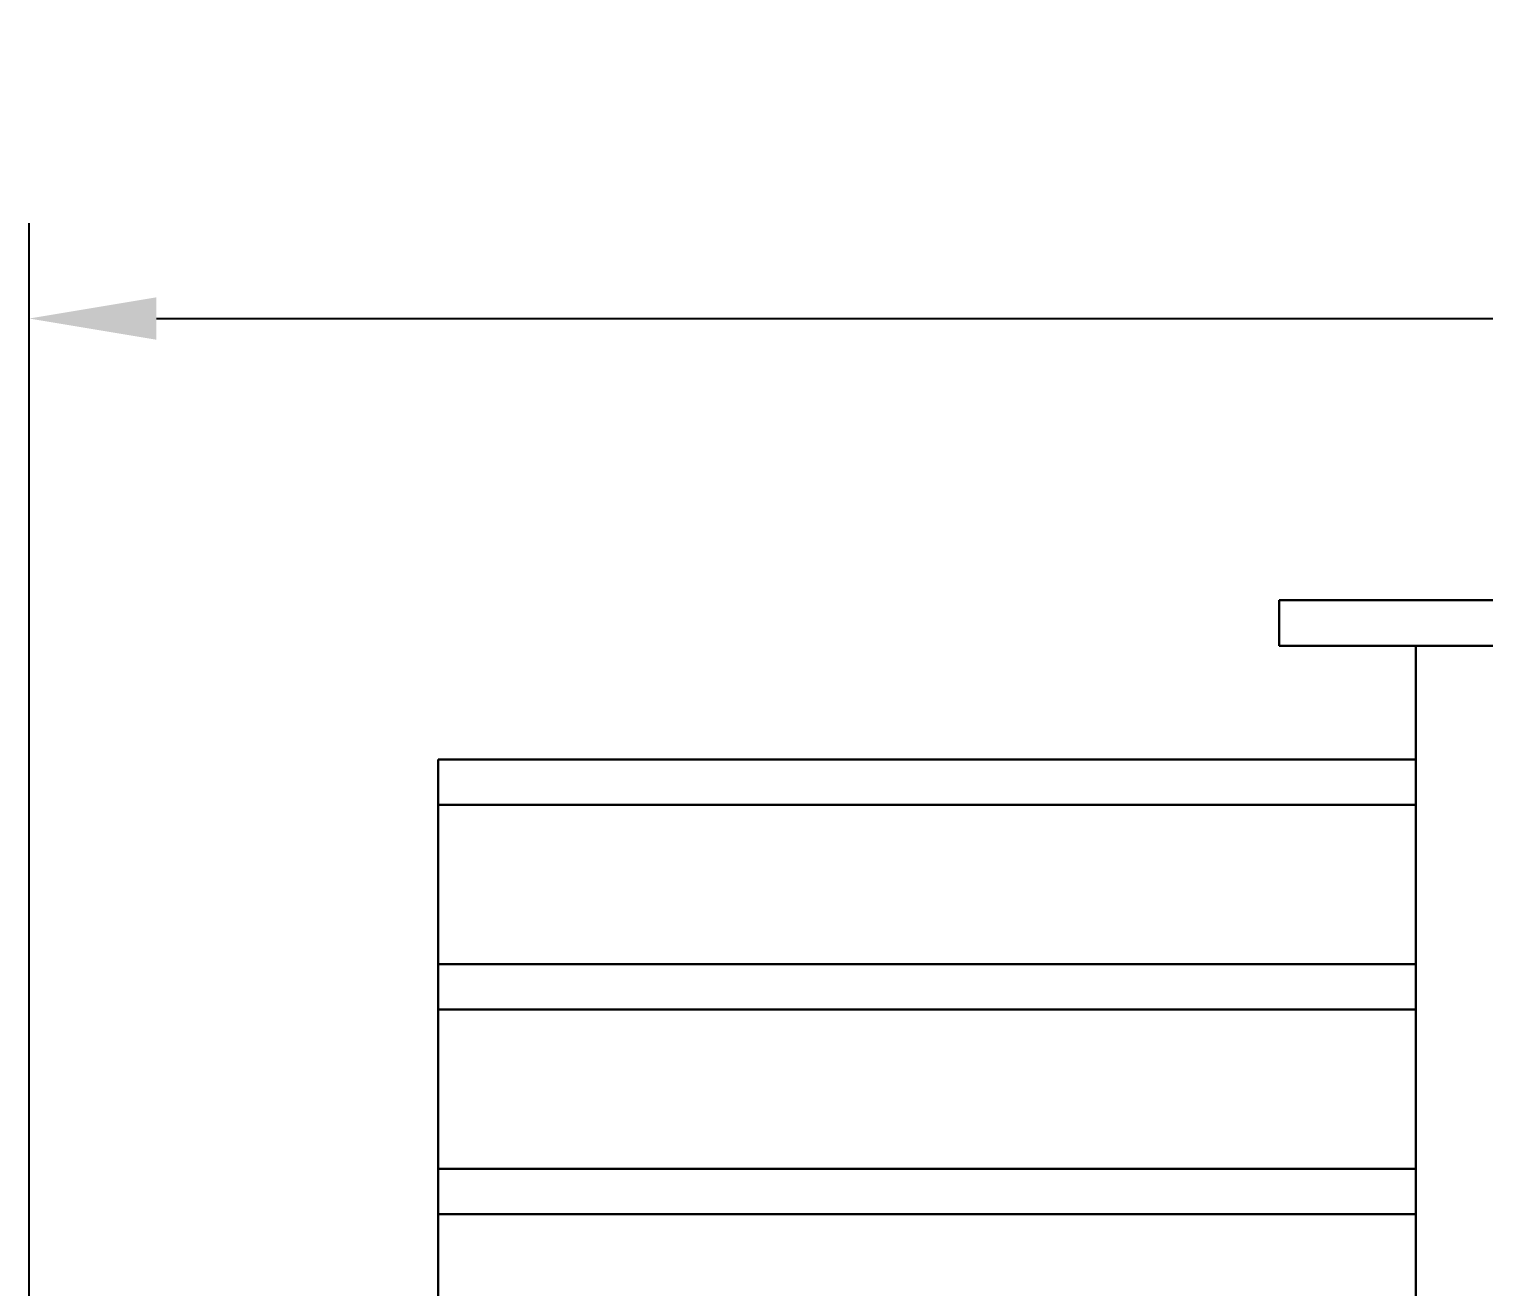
# Model space of a CAD drawing. Header units: millimetres. Extents: x 88585 to 99951, y -167251 to -159927.
# Drawn here: x 89816.6 to 90136.6, y -163781.8 to -163505.1 of the extents above; entities that cross this region are included whole.
import ezdxf

# ---------------------------------------------------------------- set-up
doc = ezdxf.new("R2010")
doc.units = ezdxf.units.MM
doc.header["$LTSCALE"] = 13
doc.layers.add('1', color=4, linetype='Continuous')
doc.layers.add('标注、文本', color=3, linetype='Continuous', lineweight=25)
doc.styles.get("Standard").update_dxf_attribs({"font": 'gbenor.shx', "bigfont": 'gbcbig.shx'})
doc.dimstyles.new('1-15', dxfattribs={"dimscale": 14, "dimtxt": 3.5, "dimasz": 2, "dimexe": 1.5, "dimexo": 0.5, "dimgap": 0.5, "dimtad": 1, "dimtoh": 1, "dimdec": 1, "dimdsep": 46, "dimtxsty": 'Standard', "dimcen": 2.5, "dimclrd": 3, "dimclre": 3, "dimclrt": 3, "dimadec": 0, "dimazin": 2, "dimtfac": 1, "dimtdec": 1, "dimtmove": 0, "dimatfit": 2, "dimfxl": 1, "dimarcsym": 0})

# ---------------------------------------------------------------- blocks, each defined once
blk = doc.blocks.new('A$C43ED4F5E')
at = {"layer": '1', "ltscale": 5}
for p, q in [((335, 958.71), (185, 958.71)), ((185, 958.71), (185, 948.71)), ((335, 958.71), (185, 958.71)), ((185, 958.71), (185, 948.71)), ((185, 948.71), (335, 948.71)), ((185, 948.71), (335, 948.71)), ((215, 33.71), (215, 948.71)), ((215, 33.71), (215, 948.71)), ((0, 103.71), (0, 923.71)), ((0, 103.71), (0, 923.71)), ((215, 923.71), (0, 923.71)), ((215, 923.71), (0, 923.71)), ((215, 923.71), (0, 923.71)), ((215, 923.71), (0, 923.71)), ((0, 923.71), (215, 923.71)), ((0, 923.71), (215, 923.71)), ((215, 923.71), (0, 923.71)), ((215, 923.71), (0, 923.71)), ((215, 923.71), (0, 923.71)), ((215, 923.71), (0, 923.71)), ((0, 923.71), (215, 923.71)), ((0, 923.71), (215, 923.71)), ((215, 923.71), (0, 923.71)), ((215, 923.71), (0, 923.71)), ((215, 923.71), (0, 923.71)), ((215, 923.71), (0, 923.71)), ((0, 923.71), (215, 923.71)), ((0, 923.71), (215, 923.71)), ((215, 923.71), (0, 923.71)), ((215, 923.71), (0, 923.71)), ((215, 923.71), (0, 923.71)), ((215, 923.71), (0, 923.71)), ((0, 923.71), (215, 923.71)), ((0, 923.71), (215, 923.71)), ((215, 923.71), (0, 923.71)), ((215, 923.71), (0, 923.71)), ((215, 923.71), (0, 923.71)), ((215, 923.71), (0, 923.71)), ((0, 923.71), (215, 923.71)), ((0, 923.71), (215, 923.71)), ((215, 923.71), (0, 923.71)), ((215, 923.71), (0, 923.71)), ((215, 923.71), (0, 923.71)), ((215, 923.71), (0, 923.71)), ((0, 923.71), (215, 923.71)), ((0, 923.71), (215, 923.71)), ((215, 923.71), (0, 923.71)), ((215, 923.71), (0, 923.71)), ((215, 923.71), (0, 923.71)), ((215, 923.71), (0, 923.71)), ((0, 923.71), (215, 923.71)), ((0, 923.71), (215, 923.71)), ((215, 923.71), (0, 923.71)), ((215, 923.71), (0, 923.71)), ((215, 923.71), (0, 923.71)), ((215, 923.71), (0, 923.71)), ((0, 923.71), (215, 923.71)), ((0, 923.71), (215, 923.71)), ((215, 923.71), (0, 923.71)), ((215, 923.71), (0, 923.71)), ((215, 923.71), (0, 923.71)), ((215, 923.71), (0, 923.71)), ((0, 923.71), (215, 923.71)), ((0, 923.71), (215, 923.71)), ((215, 923.71), (0, 923.71)), ((215, 923.71), (0, 923.71)), ((215, 923.71), (0, 923.71)), ((215, 923.71), (0, 923.71)), ((0, 923.71), (215, 923.71)), ((0, 923.71), (215, 923.71)), ((215, 923.71), (0, 923.71)), ((215, 923.71), (0, 923.71)), ((215, 923.71), (0, 923.71)), ((215, 923.71), (0, 923.71)), ((0, 923.71), (215, 923.71)), ((0, 923.71), (215, 923.71)), ((215, 923.71), (0, 923.71)), ((215, 923.71), (0, 923.71)), ((215, 923.71), (0, 923.71)), ((215, 923.71), (0, 923.71)), ((0, 923.71), (215, 923.71)), ((0, 923.71), (215, 923.71)), ((215, 923.71), (0, 923.71)), ((215, 923.71), (0, 923.71)), ((215, 923.71), (0, 923.71)), ((215, 923.71), (0, 923.71)), ((0, 923.71), (215, 923.71)), ((0, 923.71), (215, 923.71)), ((215, 923.71), (0, 923.71)), ((215, 923.71), (0, 923.71)), ((215, 923.71), (0, 923.71)), ((215, 923.71), (0, 923.71)), ((0, 923.71), (215, 923.71)), ((0, 923.71), (215, 923.71)), ((215, 923.71), (0, 923.71)), ((215, 923.71), (0, 923.71)), ((215, 923.71), (0, 923.71)), ((215, 923.71), (0, 923.71)), ((0, 923.71), (215, 923.71)), ((0, 923.71), (215, 923.71)), ((215, 923.71), (0, 923.71)), ((215, 923.71), (0, 923.71)), ((215, 923.71), (0, 923.71)), ((215, 923.71), (0, 923.71)), ((0, 923.71), (215, 923.71)), ((0, 923.71), (215, 923.71)), ((215, 923.71), (0, 923.71)), ((215, 923.71), (0, 923.71)), ((215, 923.71), (0, 923.71)), ((215, 923.71), (0, 923.71)), ((0, 923.71), (215, 923.71)), ((0, 923.71), (215, 923.71)), ((215, 923.71), (0, 923.71)), ((215, 923.71), (0, 923.71)), ((215, 923.71), (0, 923.71)), ((215, 923.71), (0, 923.71)), ((0, 923.71), (215, 923.71)), ((0, 923.71), (215, 923.71)), ((215, 923.71), (0, 923.71)), ((215, 923.71), (0, 923.71)), ((215, 923.71), (0, 923.71)), ((215, 923.71), (0, 923.71)), ((0, 923.71), (215, 923.71)), ((0, 923.71), (215, 923.71)), ((215, 923.71), (0, 923.71)), ((215, 923.71), (0, 923.71)), ((215, 923.71), (0, 923.71)), ((215, 923.71), (0, 923.71)), ((0, 923.71), (215, 923.71)), ((0, 923.71), (215, 923.71)), ((215, 923.71), (0, 923.71)), ((215, 923.71), (0, 923.71)), ((215, 923.71), (0, 923.71)), ((215, 923.71), (0, 923.71)), ((0, 923.71), (215, 923.71)), ((0, 923.71), (215, 923.71)), ((215, 923.71), (0, 923.71)), ((215, 923.71), (0, 923.71)), ((215, 923.71), (0, 923.71)), ((215, 923.71), (0, 923.71)), ((0, 923.71), (215, 923.71)), ((0, 923.71), (215, 923.71)), ((215, 923.71), (0, 923.71)), ((215, 923.71), (0, 923.71)), ((215, 923.71), (0, 923.71)), ((215, 923.71), (0, 923.71)), ((0, 923.71), (215, 923.71)), ((0, 923.71), (215, 923.71)), ((215, 923.71), (0, 923.71)), ((215, 923.71), (0, 923.71)), ((215, 923.71), (0, 923.71)), ((215, 923.71), (0, 923.71)), ((0, 923.71), (215, 923.71)), ((0, 923.71), (215, 923.71)), ((215, 923.71), (0, 923.71)), ((215, 923.71), (0, 923.71)), ((215, 923.71), (0, 923.71)), ((215, 923.71), (0, 923.71)), ((0, 923.71), (215, 923.71)), ((0, 923.71), (215, 923.71)), ((215, 923.71), (0, 923.71)), ((215, 923.71), (0, 923.71)), ((215, 923.71), (0, 923.71)), ((215, 923.71), (0, 923.71)), ((0, 923.71), (215, 923.71)), ((0, 923.71), (215, 923.71)), ((215, 923.71), (0, 923.71)), ((215, 923.71), (0, 923.71)), ((215, 923.71), (0, 923.71)), ((215, 923.71), (0, 923.71)), ((0, 923.71), (215, 923.71)), ((0, 923.71), (215, 923.71)), ((215, 923.71), (0, 923.71)), ((215, 923.71), (0, 923.71)), ((215, 923.71), (0, 923.71)), ((215, 923.71), (0, 923.71)), ((0, 923.71), (215, 923.71)), ((0, 923.71), (215, 923.71)), ((215, 923.71), (0, 923.71)), ((215, 923.71), (0, 923.71)), ((215, 923.71), (0, 923.71)), ((215, 923.71), (0, 923.71)), ((0, 923.71), (215, 923.71)), ((0, 923.71), (215, 923.71)), ((215, 923.71), (0, 923.71)), ((215, 923.71), (0, 923.71)), ((215, 923.71), (0, 923.71)), ((215, 923.71), (0, 923.71)), ((0, 923.71), (215, 923.71)), ((0, 923.71), (215, 923.71)), ((215, 923.71), (0, 923.71)), ((215, 923.71), (0, 923.71)), ((215, 923.71), (0, 923.71)), ((215, 923.71), (0, 923.71)), ((0, 923.71), (215, 923.71)), ((0, 923.71), (215, 923.71)), ((215, 923.71), (0, 923.71)), ((215, 923.71), (0, 923.71)), ((215, 923.71), (0, 923.71)), ((215, 923.71), (0, 923.71)), ((0, 923.71), (215, 923.71)), ((0, 923.71), (215, 923.71)), ((215, 923.71), (0, 923.71)), ((215, 923.71), (0, 923.71)), ((215, 923.71), (0, 923.71)), ((215, 923.71), (0, 923.71)), ((0, 923.71), (215, 923.71)), ((0, 923.71), (215, 923.71)), ((215, 923.71), (0, 923.71)), ((215, 923.71), (0, 923.71)), ((215, 923.71), (0, 923.71)), ((215, 923.71), (0, 923.71)), ((0, 923.71), (215, 923.71)), ((0, 923.71), (215, 923.71)), ((215, 923.71), (0, 923.71)), ((215, 923.71), (0, 923.71)), ((215, 923.71), (0, 923.71)), ((215, 923.71), (0, 923.71)), ((0, 923.71), (215, 923.71)), ((0, 923.71), (215, 923.71)), ((215, 923.71), (0, 923.71)), ((215, 923.71), (0, 923.71)), ((215, 923.71), (0, 923.71)), ((215, 923.71), (0, 923.71)), ((0, 923.71), (215, 923.71)), ((0, 923.71), (215, 923.71)), ((215, 923.71), (0, 923.71)), ((215, 923.71), (0, 923.71)), ((215, 923.71), (0, 923.71)), ((215, 923.71), (0, 923.71)), ((0, 923.71), (215, 923.71)), ((0, 923.71), (215, 923.71)), ((215, 923.71), (0, 923.71)), ((215, 923.71), (0, 923.71)), ((215, 923.71), (0, 923.71)), ((215, 923.71), (0, 923.71)), ((0, 923.71), (215, 923.71)), ((0, 923.71), (215, 923.71)), ((215, 923.71), (0, 923.71)), ((215, 923.71), (0, 923.71)), ((215, 923.71), (0, 923.71)), ((215, 923.71), (0, 923.71)), ((0, 923.71), (215, 923.71)), ((0, 923.71), (215, 923.71)), ((215, 923.71), (0, 923.71)), ((215, 923.71), (0, 923.71)), ((215, 923.71), (0, 923.71)), ((215, 923.71), (0, 923.71)), ((0, 923.71), (215, 923.71)), ((0, 923.71), (215, 923.71)), ((215, 913.71), (0, 913.71)), ((215, 913.71), (0, 913.71)), ((215, 913.71), (0, 913.71)), ((215, 913.71), (0, 913.71)), ((0, 913.71), (215, 913.71)), ((215, 913.71), (0, 913.71)), ((215, 913.71), (0, 913.71)), ((215, 913.71), (0, 913.71)), ((215, 913.71), (0, 913.71)), ((0, 913.71), (215, 913.71)), ((215, 913.71), (0, 913.71)), ((215, 913.71), (0, 913.71)), ((215, 913.71), (0, 913.71)), ((215, 913.71), (0, 913.71)), ((0, 913.71), (215, 913.71)), ((215, 913.71), (0, 913.71)), ((215, 913.71), (0, 913.71)), ((215, 913.71), (0, 913.71)), ((215, 913.71), (0, 913.71)), ((0, 913.71), (215, 913.71)), ((215, 913.71), (0, 913.71)), ((215, 913.71), (0, 913.71)), ((215, 913.71), (0, 913.71)), ((215, 913.71), (0, 913.71)), ((0, 913.71), (215, 913.71)), ((215, 913.71), (0, 913.71)), ((215, 913.71), (0, 913.71)), ((215, 913.71), (0, 913.71)), ((215, 913.71), (0, 913.71)), ((0, 913.71), (215, 913.71)), ((215, 913.71), (0, 913.71)), ((215, 913.71), (0, 913.71)), ((215, 913.71), (0, 913.71)), ((215, 913.71), (0, 913.71)), ((0, 913.71), (215, 913.71)), ((215, 913.71), (0, 913.71)), ((215, 913.71), (0, 913.71)), ((215, 913.71), (0, 913.71)), ((215, 913.71), (0, 913.71)), ((0, 913.71), (215, 913.71)), ((215, 913.71), (0, 913.71)), ((215, 913.71), (0, 913.71)), ((215, 913.71), (0, 913.71)), ((215, 913.71), (0, 913.71)), ((0, 913.71), (215, 913.71)), ((215, 913.71), (0, 913.71)), ((215, 913.71), (0, 913.71)), ((215, 913.71), (0, 913.71)), ((215, 913.71), (0, 913.71)), ((0, 913.71), (215, 913.71)), ((215, 913.71), (0, 913.71)), ((215, 913.71), (0, 913.71)), ((215, 913.71), (0, 913.71)), ((215, 913.71), (0, 913.71)), ((0, 913.71), (215, 913.71)), ((215, 913.71), (0, 913.71)), ((215, 913.71), (0, 913.71)), ((215, 913.71), (0, 913.71)), ((215, 913.71), (0, 913.71)), ((0, 913.71), (215, 913.71)), ((215, 913.71), (0, 913.71)), ((215, 913.71), (0, 913.71)), ((215, 913.71), (0, 913.71)), ((215, 913.71), (0, 913.71)), ((0, 913.71), (215, 913.71)), ((215, 913.71), (0, 913.71)), ((215, 913.71), (0, 913.71)), ((215, 913.71), (0, 913.71)), ((215, 913.71), (0, 913.71)), ((0, 913.71), (215, 913.71)), ((215, 913.71), (0, 913.71)), ((215, 913.71), (0, 913.71)), ((215, 913.71), (0, 913.71)), ((215, 913.71), (0, 913.71)), ((0, 913.71), (215, 913.71)), ((215, 913.71), (0, 913.71)), ((215, 913.71), (0, 913.71)), ((215, 913.71), (0, 913.71)), ((215, 913.71), (0, 913.71)), ((0, 913.71), (215, 913.71)), ((215, 913.71), (0, 913.71)), ((215, 913.71), (0, 913.71)), ((215, 913.71), (0, 913.71)), ((215, 913.71), (0, 913.71)), ((0, 913.71), (215, 913.71)), ((215, 913.71), (0, 913.71)), ((215, 913.71), (0, 913.71)), ((215, 913.71), (0, 913.71)), ((215, 913.71), (0, 913.71)), ((0, 913.71), (215, 913.71)), ((215, 913.71), (0, 913.71)), ((215, 913.71), (0, 913.71)), ((215, 913.71), (0, 913.71)), ((215, 913.71), (0, 913.71)), ((0, 913.71), (215, 913.71)), ((215, 913.71), (0, 913.71)), ((215, 913.71), (0, 913.71)), ((215, 913.71), (0, 913.71)), ((215, 913.71), (0, 913.71)), ((0, 913.71), (215, 913.71)), ((215, 913.71), (0, 913.71)), ((215, 913.71), (0, 913.71)), ((215, 913.71), (0, 913.71)), ((215, 913.71), (0, 913.71)), ((0, 913.71), (215, 913.71)), ((215, 913.71), (0, 913.71)), ((215, 913.71), (0, 913.71)), ((215, 913.71), (0, 913.71)), ((215, 913.71), (0, 913.71)), ((0, 913.71), (215, 913.71)), ((215, 913.71), (0, 913.71)), ((215, 913.71), (0, 913.71)), ((215, 913.71), (0, 913.71)), ((215, 913.71), (0, 913.71)), ((0, 913.71), (215, 913.71)), ((215, 913.71), (0, 913.71)), ((215, 913.71), (0, 913.71)), ((215, 913.71), (0, 913.71)), ((215, 913.71), (0, 913.71)), ((0, 913.71), (215, 913.71)), ((215, 913.71), (0, 913.71)), ((215, 913.71), (0, 913.71)), ((215, 913.71), (0, 913.71)), ((215, 913.71), (0, 913.71)), ((0, 913.71), (215, 913.71)), ((215, 913.71), (0, 913.71)), ((215, 913.71), (0, 913.71)), ((215, 913.71), (0, 913.71)), ((215, 913.71), (0, 913.71)), ((0, 913.71), (215, 913.71)), ((215, 913.71), (0, 913.71)), ((215, 913.71), (0, 913.71)), ((215, 913.71), (0, 913.71)), ((215, 913.71), (0, 913.71)), ((0, 913.71), (215, 913.71)), ((215, 913.71), (0, 913.71)), ((215, 913.71), (0, 913.71)), ((215, 913.71), (0, 913.71)), ((215, 913.71), (0, 913.71)), ((0, 913.71), (215, 913.71)), ((215, 913.71), (0, 913.71)), ((215, 913.71), (0, 913.71)), ((215, 913.71), (0, 913.71)), ((215, 913.71), (0, 913.71)), ((0, 913.71), (215, 913.71)), ((215, 913.71), (0, 913.71)), ((215, 913.71), (0, 913.71)), ((215, 913.71), (0, 913.71)), ((215, 913.71), (0, 913.71)), ((0, 913.71), (215, 913.71)), ((215, 913.71), (0, 913.71)), ((215, 913.71), (0, 913.71)), ((215, 913.71), (0, 913.71)), ((215, 913.71), (0, 913.71)), ((0, 913.71), (215, 913.71)), ((215, 913.71), (0, 913.71)), ((215, 913.71), (0, 913.71)), ((215, 913.71), (0, 913.71)), ((215, 913.71), (0, 913.71)), ((0, 913.71), (215, 913.71)), ((215, 913.71), (0, 913.71)), ((215, 913.71), (0, 913.71)), ((215, 913.71), (0, 913.71)), ((215, 913.71), (0, 913.71)), ((0, 913.71), (215, 913.71)), ((215, 913.71), (0, 913.71)), ((215, 913.71), (0, 913.71)), ((215, 913.71), (0, 913.71)), ((215, 913.71), (0, 913.71)), ((0, 913.71), (215, 913.71)), ((215, 913.71), (0, 913.71)), ((215, 913.71), (0, 913.71)), ((215, 913.71), (0, 913.71)), ((215, 913.71), (0, 913.71)), ((0, 913.71), (215, 913.71)), ((215, 913.71), (0, 913.71)), ((215, 913.71), (0, 913.71)), ((215, 913.71), (0, 913.71)), ((215, 913.71), (0, 913.71)), ((0, 913.71), (215, 913.71)), ((215, 913.71), (0, 913.71)), ((215, 913.71), (0, 913.71)), ((215, 913.71), (0, 913.71)), ((215, 913.71), (0, 913.71)), ((0, 913.71), (215, 913.71)), ((215, 913.71), (0, 913.71)), ((215, 913.71), (0, 913.71)), ((215, 913.71), (0, 913.71)), ((215, 913.71), (0, 913.71)), ((0, 913.71), (215, 913.71)), ((215, 913.71), (0, 913.71)), ((215, 913.71), (0, 913.71)), ((215, 913.71), (0, 913.71)), ((215, 913.71), (0, 913.71)), ((0, 913.71), (215, 913.71)), ((215, 913.71), (0, 913.71)), ((215, 913.71), (0, 913.71)), ((215, 913.71), (0, 913.71)), ((215, 913.71), (0, 913.71)), ((0, 913.71), (215, 913.71)), ((215, 878.71), (0, 878.71)), ((215, 878.71), (0, 878.71)), ((215, 878.71), (0, 878.71)), ((215, 878.71), (0, 878.71)), ((0, 878.71), (215, 878.71)), ((0, 878.71), (215, 878.71)), ((215, 878.71), (0, 878.71)), ((215, 878.71), (0, 878.71)), ((215, 878.71), (0, 878.71)), ((215, 878.71), (0, 878.71)), ((0, 878.71), (215, 878.71)), ((0, 878.71), (215, 878.71)), ((215, 878.71), (0, 878.71)), ((215, 878.71), (0, 878.71)), ((215, 878.71), (0, 878.71)), ((215, 878.71), (0, 878.71)), ((0, 878.71), (215, 878.71)), ((0, 878.71), (215, 878.71)), ((215, 878.71), (0, 878.71)), ((215, 878.71), (0, 878.71)), ((215, 878.71), (0, 878.71)), ((215, 878.71), (0, 878.71)), ((0, 878.71), (215, 878.71)), ((0, 878.71), (215, 878.71)), ((215, 878.71), (0, 878.71)), ((215, 878.71), (0, 878.71)), ((215, 878.71), (0, 878.71)), ((215, 878.71), (0, 878.71)), ((0, 878.71), (215, 878.71)), ((0, 878.71), (215, 878.71)), ((215, 878.71), (0, 878.71)), ((215, 878.71), (0, 878.71)), ((215, 878.71), (0, 878.71)), ((215, 878.71), (0, 878.71)), ((0, 878.71), (215, 878.71)), ((0, 878.71), (215, 878.71)), ((215, 878.71), (0, 878.71)), ((215, 878.71), (0, 878.71)), ((215, 878.71), (0, 878.71)), ((215, 878.71), (0, 878.71)), ((0, 878.71), (215, 878.71)), ((0, 878.71), (215, 878.71)), ((215, 878.71), (0, 878.71)), ((215, 878.71), (0, 878.71)), ((215, 878.71), (0, 878.71)), ((215, 878.71), (0, 878.71)), ((0, 878.71), (215, 878.71)), ((0, 878.71), (215, 878.71)), ((215, 868.71), (0, 868.71)), ((215, 868.71), (0, 868.71)), ((215, 868.71), (0, 868.71)), ((215, 868.71), (0, 868.71)), ((0, 868.71), (215, 868.71)), ((215, 868.71), (0, 868.71)), ((215, 868.71), (0, 868.71)), ((215, 868.71), (0, 868.71)), ((215, 868.71), (0, 868.71)), ((0, 868.71), (215, 868.71)), ((215, 868.71), (0, 868.71)), ((215, 868.71), (0, 868.71)), ((215, 868.71), (0, 868.71)), ((215, 868.71), (0, 868.71)), ((0, 868.71), (215, 868.71)), ((215, 868.71), (0, 868.71)), ((215, 868.71), (0, 868.71)), ((215, 868.71), (0, 868.71)), ((215, 868.71), (0, 868.71)), ((0, 868.71), (215, 868.71)), ((215, 868.71), (0, 868.71)), ((215, 868.71), (0, 868.71)), ((215, 868.71), (0, 868.71)), ((215, 868.71), (0, 868.71)), ((0, 868.71), (215, 868.71)), ((215, 868.71), (0, 868.71)), ((215, 868.71), (0, 868.71)), ((215, 868.71), (0, 868.71)), ((215, 868.71), (0, 868.71)), ((0, 868.71), (215, 868.71)), ((215, 868.71), (0, 868.71)), ((215, 868.71), (0, 868.71)), ((215, 868.71), (0, 868.71)), ((215, 868.71), (0, 868.71)), ((0, 868.71), (215, 868.71)), ((215, 868.71), (0, 868.71)), ((215, 868.71), (0, 868.71)), ((215, 868.71), (0, 868.71)), ((215, 868.71), (0, 868.71)), ((0, 868.71), (215, 868.71)), ((215, 833.71), (0, 833.71)), ((215, 833.71), (0, 833.71)), ((215, 833.71), (0, 833.71)), ((215, 833.71), (0, 833.71)), ((0, 833.71), (215, 833.71)), ((0, 833.71), (215, 833.71)), ((215, 833.71), (0, 833.71)), ((215, 833.71), (0, 833.71)), ((215, 833.71), (0, 833.71)), ((215, 833.71), (0, 833.71)), ((0, 833.71), (215, 833.71)), ((0, 833.71), (215, 833.71)), ((215, 833.71), (0, 833.71)), ((215, 833.71), (0, 833.71)), ((215, 833.71), (0, 833.71)), ((215, 833.71), (0, 833.71)), ((0, 833.71), (215, 833.71)), ((0, 833.71), (215, 833.71)), ((215, 833.71), (0, 833.71)), ((215, 833.71), (0, 833.71)), ((215, 833.71), (0, 833.71)), ((215, 833.71), (0, 833.71)), ((0, 833.71), (215, 833.71)), ((0, 833.71), (215, 833.71)), ((215, 833.71), (0, 833.71)), ((215, 833.71), (0, 833.71)), ((215, 833.71), (0, 833.71)), ((215, 833.71), (0, 833.71)), ((0, 833.71), (215, 833.71)), ((0, 833.71), (215, 833.71)), ((215, 833.71), (0, 833.71)), ((215, 833.71), (0, 833.71)), ((215, 833.71), (0, 833.71)), ((215, 833.71), (0, 833.71)), ((0, 833.71), (215, 833.71)), ((0, 833.71), (215, 833.71)), ((215, 833.71), (0, 833.71)), ((215, 833.71), (0, 833.71)), ((215, 833.71), (0, 833.71)), ((215, 833.71), (0, 833.71)), ((0, 833.71), (215, 833.71)), ((0, 833.71), (215, 833.71)), ((215, 833.71), (0, 833.71)), ((215, 833.71), (0, 833.71)), ((215, 833.71), (0, 833.71)), ((215, 833.71), (0, 833.71)), ((0, 833.71), (215, 833.71)), ((0, 833.71), (215, 833.71)), ((215, 823.71), (0, 823.71)), ((215, 823.71), (0, 823.71)), ((215, 823.71), (0, 823.71)), ((215, 823.71), (0, 823.71)), ((0, 823.71), (215, 823.71)), ((215, 823.71), (0, 823.71)), ((215, 823.71), (0, 823.71)), ((215, 823.71), (0, 823.71)), ((215, 823.71), (0, 823.71)), ((0, 823.71), (215, 823.71)), ((215, 823.71), (0, 823.71)), ((215, 823.71), (0, 823.71)), ((215, 823.71), (0, 823.71)), ((215, 823.71), (0, 823.71)), ((0, 823.71), (215, 823.71)), ((215, 823.71), (0, 823.71)), ((215, 823.71), (0, 823.71)), ((215, 823.71), (0, 823.71)), ((215, 823.71), (0, 823.71)), ((0, 823.71), (215, 823.71)), ((215, 823.71), (0, 823.71)), ((215, 823.71), (0, 823.71)), ((215, 823.71), (0, 823.71)), ((215, 823.71), (0, 823.71)), ((0, 823.71), (215, 823.71)), ((215, 823.71), (0, 823.71)), ((215, 823.71), (0, 823.71)), ((215, 823.71), (0, 823.71)), ((215, 823.71), (0, 823.71)), ((0, 823.71), (215, 823.71)), ((215, 823.71), (0, 823.71)), ((215, 823.71), (0, 823.71)), ((215, 823.71), (0, 823.71)), ((215, 823.71), (0, 823.71)), ((0, 823.71), (215, 823.71)), ((215, 823.71), (0, 823.71)), ((215, 823.71), (0, 823.71)), ((215, 823.71), (0, 823.71)), ((215, 823.71), (0, 823.71)), ((0, 823.71), (215, 823.71))]:
    blk.add_line(p, q, dxfattribs=at)
at = {"layer": '标注、文本', "color": 4, "lineweight": 30}
for p, q in [((335, 958.71), (185, 958.71)), ((185, 958.71), (185, 948.71)), ((335, 958.71), (185, 958.71)), ((185, 958.71), (185, 948.71)), ((185, 948.71), (335, 948.71)), ((185, 948.71), (335, 948.71)), ((215, 33.71), (215, 948.71)), ((215, 33.71), (215, 948.71)), ((0, 103.71), (0, 923.71)), ((0, 103.71), (0, 923.71)), ((215, 923.71), (0, 923.71)), ((215, 923.71), (0, 923.71)), ((215, 923.71), (0, 923.71)), ((215, 923.71), (0, 923.71)), ((0, 923.71), (215, 923.71)), ((0, 923.71), (215, 923.71)), ((215, 923.71), (0, 923.71)), ((215, 923.71), (0, 923.71)), ((215, 923.71), (0, 923.71)), ((215, 923.71), (0, 923.71)), ((0, 923.71), (215, 923.71)), ((0, 923.71), (215, 923.71)), ((215, 923.71), (0, 923.71)), ((215, 923.71), (0, 923.71)), ((215, 923.71), (0, 923.71)), ((215, 923.71), (0, 923.71)), ((0, 923.71), (215, 923.71)), ((0, 923.71), (215, 923.71)), ((215, 923.71), (0, 923.71)), ((215, 923.71), (0, 923.71)), ((215, 923.71), (0, 923.71)), ((215, 923.71), (0, 923.71)), ((0, 923.71), (215, 923.71)), ((0, 923.71), (215, 923.71)), ((215, 923.71), (0, 923.71)), ((215, 923.71), (0, 923.71)), ((215, 923.71), (0, 923.71)), ((215, 923.71), (0, 923.71)), ((0, 923.71), (215, 923.71)), ((0, 923.71), (215, 923.71)), ((215, 923.71), (0, 923.71)), ((215, 923.71), (0, 923.71)), ((215, 923.71), (0, 923.71)), ((215, 923.71), (0, 923.71)), ((0, 923.71), (215, 923.71)), ((0, 923.71), (215, 923.71)), ((215, 923.71), (0, 923.71)), ((215, 923.71), (0, 923.71)), ((215, 923.71), (0, 923.71)), ((215, 923.71), (0, 923.71)), ((0, 923.71), (215, 923.71)), ((0, 923.71), (215, 923.71)), ((215, 923.71), (0, 923.71)), ((215, 923.71), (0, 923.71)), ((215, 923.71), (0, 923.71)), ((215, 923.71), (0, 923.71)), ((0, 923.71), (215, 923.71)), ((0, 923.71), (215, 923.71)), ((215, 923.71), (0, 923.71)), ((215, 923.71), (0, 923.71)), ((215, 923.71), (0, 923.71)), ((215, 923.71), (0, 923.71)), ((0, 923.71), (215, 923.71)), ((0, 923.71), (215, 923.71)), ((215, 923.71), (0, 923.71)), ((215, 923.71), (0, 923.71)), ((215, 923.71), (0, 923.71)), ((215, 923.71), (0, 923.71)), ((0, 923.71), (215, 923.71)), ((0, 923.71), (215, 923.71)), ((215, 923.71), (0, 923.71)), ((215, 923.71), (0, 923.71)), ((215, 923.71), (0, 923.71)), ((215, 923.71), (0, 923.71)), ((0, 923.71), (215, 923.71)), ((0, 923.71), (215, 923.71)), ((215, 923.71), (0, 923.71)), ((215, 923.71), (0, 923.71)), ((215, 923.71), (0, 923.71)), ((215, 923.71), (0, 923.71)), ((0, 923.71), (215, 923.71)), ((0, 923.71), (215, 923.71)), ((215, 923.71), (0, 923.71)), ((215, 923.71), (0, 923.71)), ((215, 923.71), (0, 923.71)), ((215, 923.71), (0, 923.71)), ((0, 923.71), (215, 923.71)), ((0, 923.71), (215, 923.71)), ((215, 923.71), (0, 923.71)), ((215, 923.71), (0, 923.71)), ((215, 923.71), (0, 923.71)), ((215, 923.71), (0, 923.71)), ((0, 923.71), (215, 923.71)), ((0, 923.71), (215, 923.71)), ((215, 923.71), (0, 923.71)), ((215, 923.71), (0, 923.71)), ((215, 923.71), (0, 923.71)), ((215, 923.71), (0, 923.71)), ((0, 923.71), (215, 923.71)), ((0, 923.71), (215, 923.71)), ((215, 923.71), (0, 923.71)), ((215, 923.71), (0, 923.71)), ((215, 923.71), (0, 923.71)), ((215, 923.71), (0, 923.71)), ((0, 923.71), (215, 923.71)), ((0, 923.71), (215, 923.71)), ((215, 923.71), (0, 923.71)), ((215, 923.71), (0, 923.71)), ((215, 923.71), (0, 923.71)), ((215, 923.71), (0, 923.71)), ((0, 923.71), (215, 923.71)), ((0, 923.71), (215, 923.71)), ((215, 923.71), (0, 923.71)), ((215, 923.71), (0, 923.71)), ((215, 923.71), (0, 923.71)), ((215, 923.71), (0, 923.71)), ((0, 923.71), (215, 923.71)), ((0, 923.71), (215, 923.71)), ((215, 923.71), (0, 923.71)), ((215, 923.71), (0, 923.71)), ((215, 923.71), (0, 923.71)), ((215, 923.71), (0, 923.71)), ((0, 923.71), (215, 923.71)), ((0, 923.71), (215, 923.71)), ((215, 923.71), (0, 923.71)), ((215, 923.71), (0, 923.71)), ((215, 923.71), (0, 923.71)), ((215, 923.71), (0, 923.71)), ((0, 923.71), (215, 923.71)), ((0, 923.71), (215, 923.71)), ((215, 923.71), (0, 923.71)), ((215, 923.71), (0, 923.71)), ((215, 923.71), (0, 923.71)), ((215, 923.71), (0, 923.71)), ((0, 923.71), (215, 923.71)), ((0, 923.71), (215, 923.71)), ((215, 923.71), (0, 923.71)), ((215, 923.71), (0, 923.71)), ((215, 923.71), (0, 923.71)), ((215, 923.71), (0, 923.71)), ((0, 923.71), (215, 923.71)), ((0, 923.71), (215, 923.71)), ((215, 923.71), (0, 923.71)), ((215, 923.71), (0, 923.71)), ((215, 923.71), (0, 923.71)), ((215, 923.71), (0, 923.71)), ((0, 923.71), (215, 923.71)), ((0, 923.71), (215, 923.71)), ((215, 923.71), (0, 923.71)), ((215, 923.71), (0, 923.71)), ((215, 923.71), (0, 923.71)), ((215, 923.71), (0, 923.71)), ((0, 923.71), (215, 923.71)), ((0, 923.71), (215, 923.71)), ((215, 923.71), (0, 923.71)), ((215, 923.71), (0, 923.71)), ((215, 923.71), (0, 923.71)), ((215, 923.71), (0, 923.71)), ((0, 923.71), (215, 923.71)), ((0, 923.71), (215, 923.71)), ((215, 923.71), (0, 923.71)), ((215, 923.71), (0, 923.71)), ((215, 923.71), (0, 923.71)), ((215, 923.71), (0, 923.71)), ((0, 923.71), (215, 923.71)), ((0, 923.71), (215, 923.71)), ((215, 923.71), (0, 923.71)), ((215, 923.71), (0, 923.71)), ((215, 923.71), (0, 923.71)), ((215, 923.71), (0, 923.71)), ((0, 923.71), (215, 923.71)), ((0, 923.71), (215, 923.71)), ((215, 923.71), (0, 923.71)), ((215, 923.71), (0, 923.71)), ((215, 923.71), (0, 923.71)), ((215, 923.71), (0, 923.71)), ((0, 923.71), (215, 923.71)), ((0, 923.71), (215, 923.71)), ((215, 923.71), (0, 923.71)), ((215, 923.71), (0, 923.71)), ((215, 923.71), (0, 923.71)), ((215, 923.71), (0, 923.71)), ((0, 923.71), (215, 923.71)), ((0, 923.71), (215, 923.71)), ((215, 923.71), (0, 923.71)), ((215, 923.71), (0, 923.71)), ((215, 923.71), (0, 923.71)), ((215, 923.71), (0, 923.71)), ((0, 923.71), (215, 923.71)), ((0, 923.71), (215, 923.71)), ((215, 923.71), (0, 923.71)), ((215, 923.71), (0, 923.71)), ((215, 923.71), (0, 923.71)), ((215, 923.71), (0, 923.71)), ((0, 923.71), (215, 923.71)), ((0, 923.71), (215, 923.71)), ((215, 923.71), (0, 923.71)), ((215, 923.71), (0, 923.71)), ((215, 923.71), (0, 923.71)), ((215, 923.71), (0, 923.71)), ((0, 923.71), (215, 923.71)), ((0, 923.71), (215, 923.71)), ((215, 923.71), (0, 923.71)), ((215, 923.71), (0, 923.71)), ((215, 923.71), (0, 923.71)), ((215, 923.71), (0, 923.71)), ((0, 923.71), (215, 923.71)), ((0, 923.71), (215, 923.71)), ((215, 923.71), (0, 923.71)), ((215, 923.71), (0, 923.71)), ((215, 923.71), (0, 923.71)), ((215, 923.71), (0, 923.71)), ((0, 923.71), (215, 923.71)), ((0, 923.71), (215, 923.71)), ((215, 923.71), (0, 923.71)), ((215, 923.71), (0, 923.71)), ((215, 923.71), (0, 923.71)), ((215, 923.71), (0, 923.71)), ((0, 923.71), (215, 923.71)), ((0, 923.71), (215, 923.71)), ((215, 923.71), (0, 923.71)), ((215, 923.71), (0, 923.71)), ((215, 923.71), (0, 923.71)), ((215, 923.71), (0, 923.71)), ((0, 923.71), (215, 923.71)), ((0, 923.71), (215, 923.71)), ((215, 923.71), (0, 923.71)), ((215, 923.71), (0, 923.71)), ((215, 923.71), (0, 923.71)), ((215, 923.71), (0, 923.71)), ((0, 923.71), (215, 923.71)), ((0, 923.71), (215, 923.71)), ((215, 923.71), (0, 923.71)), ((215, 923.71), (0, 923.71)), ((215, 923.71), (0, 923.71)), ((215, 923.71), (0, 923.71)), ((0, 923.71), (215, 923.71)), ((0, 923.71), (215, 923.71)), ((215, 923.71), (0, 923.71)), ((215, 923.71), (0, 923.71)), ((215, 923.71), (0, 923.71)), ((215, 923.71), (0, 923.71)), ((0, 923.71), (215, 923.71)), ((0, 923.71), (215, 923.71)), ((215, 923.71), (0, 923.71)), ((215, 923.71), (0, 923.71)), ((215, 923.71), (0, 923.71)), ((215, 923.71), (0, 923.71)), ((0, 923.71), (215, 923.71)), ((0, 923.71), (215, 923.71)), ((215, 913.71), (0, 913.71)), ((215, 913.71), (0, 913.71)), ((215, 913.71), (0, 913.71)), ((215, 913.71), (0, 913.71)), ((0, 913.71), (215, 913.71)), ((215, 913.71), (0, 913.71)), ((215, 913.71), (0, 913.71)), ((215, 913.71), (0, 913.71)), ((215, 913.71), (0, 913.71)), ((0, 913.71), (215, 913.71)), ((215, 913.71), (0, 913.71)), ((215, 913.71), (0, 913.71)), ((215, 913.71), (0, 913.71)), ((215, 913.71), (0, 913.71)), ((0, 913.71), (215, 913.71)), ((215, 913.71), (0, 913.71)), ((215, 913.71), (0, 913.71)), ((215, 913.71), (0, 913.71)), ((215, 913.71), (0, 913.71)), ((0, 913.71), (215, 913.71)), ((215, 913.71), (0, 913.71)), ((215, 913.71), (0, 913.71)), ((215, 913.71), (0, 913.71)), ((215, 913.71), (0, 913.71)), ((0, 913.71), (215, 913.71)), ((215, 913.71), (0, 913.71)), ((215, 913.71), (0, 913.71)), ((215, 913.71), (0, 913.71)), ((215, 913.71), (0, 913.71)), ((0, 913.71), (215, 913.71)), ((215, 913.71), (0, 913.71)), ((215, 913.71), (0, 913.71)), ((215, 913.71), (0, 913.71)), ((215, 913.71), (0, 913.71)), ((0, 913.71), (215, 913.71)), ((215, 913.71), (0, 913.71)), ((215, 913.71), (0, 913.71)), ((215, 913.71), (0, 913.71)), ((215, 913.71), (0, 913.71)), ((0, 913.71), (215, 913.71)), ((215, 913.71), (0, 913.71)), ((215, 913.71), (0, 913.71)), ((215, 913.71), (0, 913.71)), ((215, 913.71), (0, 913.71)), ((0, 913.71), (215, 913.71)), ((215, 913.71), (0, 913.71)), ((215, 913.71), (0, 913.71)), ((215, 913.71), (0, 913.71)), ((215, 913.71), (0, 913.71)), ((0, 913.71), (215, 913.71)), ((215, 913.71), (0, 913.71)), ((215, 913.71), (0, 913.71)), ((215, 913.71), (0, 913.71)), ((215, 913.71), (0, 913.71)), ((0, 913.71), (215, 913.71)), ((215, 913.71), (0, 913.71)), ((215, 913.71), (0, 913.71)), ((215, 913.71), (0, 913.71)), ((215, 913.71), (0, 913.71)), ((0, 913.71), (215, 913.71)), ((215, 913.71), (0, 913.71)), ((215, 913.71), (0, 913.71)), ((215, 913.71), (0, 913.71)), ((215, 913.71), (0, 913.71)), ((0, 913.71), (215, 913.71)), ((215, 913.71), (0, 913.71)), ((215, 913.71), (0, 913.71)), ((215, 913.71), (0, 913.71)), ((215, 913.71), (0, 913.71)), ((0, 913.71), (215, 913.71)), ((215, 913.71), (0, 913.71)), ((215, 913.71), (0, 913.71)), ((215, 913.71), (0, 913.71)), ((215, 913.71), (0, 913.71)), ((0, 913.71), (215, 913.71)), ((215, 913.71), (0, 913.71)), ((215, 913.71), (0, 913.71)), ((215, 913.71), (0, 913.71)), ((215, 913.71), (0, 913.71)), ((0, 913.71), (215, 913.71)), ((215, 913.71), (0, 913.71)), ((215, 913.71), (0, 913.71)), ((215, 913.71), (0, 913.71)), ((215, 913.71), (0, 913.71)), ((0, 913.71), (215, 913.71)), ((215, 913.71), (0, 913.71)), ((215, 913.71), (0, 913.71)), ((215, 913.71), (0, 913.71)), ((215, 913.71), (0, 913.71)), ((0, 913.71), (215, 913.71)), ((215, 913.71), (0, 913.71)), ((215, 913.71), (0, 913.71)), ((215, 913.71), (0, 913.71)), ((215, 913.71), (0, 913.71)), ((0, 913.71), (215, 913.71)), ((215, 913.71), (0, 913.71)), ((215, 913.71), (0, 913.71)), ((215, 913.71), (0, 913.71)), ((215, 913.71), (0, 913.71)), ((0, 913.71), (215, 913.71)), ((215, 913.71), (0, 913.71)), ((215, 913.71), (0, 913.71)), ((215, 913.71), (0, 913.71)), ((215, 913.71), (0, 913.71)), ((0, 913.71), (215, 913.71)), ((215, 913.71), (0, 913.71)), ((215, 913.71), (0, 913.71)), ((215, 913.71), (0, 913.71)), ((215, 913.71), (0, 913.71)), ((0, 913.71), (215, 913.71)), ((215, 913.71), (0, 913.71)), ((215, 913.71), (0, 913.71)), ((215, 913.71), (0, 913.71)), ((215, 913.71), (0, 913.71)), ((0, 913.71), (215, 913.71)), ((215, 913.71), (0, 913.71)), ((215, 913.71), (0, 913.71)), ((215, 913.71), (0, 913.71)), ((215, 913.71), (0, 913.71)), ((0, 913.71), (215, 913.71)), ((215, 913.71), (0, 913.71)), ((215, 913.71), (0, 913.71)), ((215, 913.71), (0, 913.71)), ((215, 913.71), (0, 913.71)), ((0, 913.71), (215, 913.71)), ((215, 913.71), (0, 913.71)), ((215, 913.71), (0, 913.71)), ((215, 913.71), (0, 913.71)), ((215, 913.71), (0, 913.71)), ((0, 913.71), (215, 913.71)), ((215, 913.71), (0, 913.71)), ((215, 913.71), (0, 913.71)), ((215, 913.71), (0, 913.71)), ((215, 913.71), (0, 913.71)), ((0, 913.71), (215, 913.71)), ((215, 913.71), (0, 913.71)), ((215, 913.71), (0, 913.71)), ((215, 913.71), (0, 913.71)), ((215, 913.71), (0, 913.71)), ((0, 913.71), (215, 913.71)), ((215, 913.71), (0, 913.71)), ((215, 913.71), (0, 913.71)), ((215, 913.71), (0, 913.71)), ((215, 913.71), (0, 913.71)), ((0, 913.71), (215, 913.71)), ((215, 913.71), (0, 913.71)), ((215, 913.71), (0, 913.71)), ((215, 913.71), (0, 913.71)), ((215, 913.71), (0, 913.71)), ((0, 913.71), (215, 913.71)), ((215, 913.71), (0, 913.71)), ((215, 913.71), (0, 913.71)), ((215, 913.71), (0, 913.71)), ((215, 913.71), (0, 913.71)), ((0, 913.71), (215, 913.71)), ((215, 913.71), (0, 913.71)), ((215, 913.71), (0, 913.71)), ((215, 913.71), (0, 913.71)), ((215, 913.71), (0, 913.71)), ((0, 913.71), (215, 913.71)), ((215, 913.71), (0, 913.71)), ((215, 913.71), (0, 913.71)), ((215, 913.71), (0, 913.71)), ((215, 913.71), (0, 913.71)), ((0, 913.71), (215, 913.71)), ((215, 913.71), (0, 913.71)), ((215, 913.71), (0, 913.71)), ((215, 913.71), (0, 913.71)), ((215, 913.71), (0, 913.71)), ((0, 913.71), (215, 913.71)), ((215, 913.71), (0, 913.71)), ((215, 913.71), (0, 913.71)), ((215, 913.71), (0, 913.71)), ((215, 913.71), (0, 913.71)), ((0, 913.71), (215, 913.71)), ((215, 913.71), (0, 913.71)), ((215, 913.71), (0, 913.71)), ((215, 913.71), (0, 913.71)), ((215, 913.71), (0, 913.71)), ((0, 913.71), (215, 913.71)), ((215, 913.71), (0, 913.71)), ((215, 913.71), (0, 913.71)), ((215, 913.71), (0, 913.71)), ((215, 913.71), (0, 913.71)), ((0, 913.71), (215, 913.71)), ((215, 913.71), (0, 913.71)), ((215, 913.71), (0, 913.71)), ((215, 913.71), (0, 913.71)), ((215, 913.71), (0, 913.71)), ((0, 913.71), (215, 913.71)), ((215, 913.71), (0, 913.71)), ((215, 913.71), (0, 913.71)), ((215, 913.71), (0, 913.71)), ((215, 913.71), (0, 913.71)), ((0, 913.71), (215, 913.71)), ((215, 913.71), (0, 913.71)), ((215, 913.71), (0, 913.71)), ((215, 913.71), (0, 913.71)), ((215, 913.71), (0, 913.71)), ((0, 913.71), (215, 913.71)), ((215, 878.71), (0, 878.71)), ((215, 878.71), (0, 878.71)), ((215, 878.71), (0, 878.71)), ((215, 878.71), (0, 878.71)), ((0, 878.71), (215, 878.71)), ((0, 878.71), (215, 878.71)), ((215, 878.71), (0, 878.71)), ((215, 878.71), (0, 878.71)), ((215, 878.71), (0, 878.71)), ((215, 878.71), (0, 878.71)), ((0, 878.71), (215, 878.71)), ((0, 878.71), (215, 878.71)), ((215, 878.71), (0, 878.71)), ((215, 878.71), (0, 878.71)), ((215, 878.71), (0, 878.71)), ((215, 878.71), (0, 878.71)), ((0, 878.71), (215, 878.71)), ((0, 878.71), (215, 878.71)), ((215, 878.71), (0, 878.71)), ((215, 878.71), (0, 878.71)), ((215, 878.71), (0, 878.71)), ((215, 878.71), (0, 878.71)), ((0, 878.71), (215, 878.71)), ((0, 878.71), (215, 878.71)), ((215, 878.71), (0, 878.71)), ((215, 878.71), (0, 878.71)), ((215, 878.71), (0, 878.71)), ((215, 878.71), (0, 878.71)), ((0, 878.71), (215, 878.71)), ((0, 878.71), (215, 878.71)), ((215, 878.71), (0, 878.71)), ((215, 878.71), (0, 878.71)), ((215, 878.71), (0, 878.71)), ((215, 878.71), (0, 878.71)), ((0, 878.71), (215, 878.71)), ((0, 878.71), (215, 878.71)), ((215, 878.71), (0, 878.71)), ((215, 878.71), (0, 878.71)), ((215, 878.71), (0, 878.71)), ((215, 878.71), (0, 878.71)), ((0, 878.71), (215, 878.71)), ((0, 878.71), (215, 878.71)), ((215, 878.71), (0, 878.71)), ((215, 878.71), (0, 878.71)), ((215, 878.71), (0, 878.71)), ((215, 878.71), (0, 878.71)), ((0, 878.71), (215, 878.71)), ((0, 878.71), (215, 878.71)), ((215, 868.71), (0, 868.71)), ((215, 868.71), (0, 868.71)), ((215, 868.71), (0, 868.71)), ((215, 868.71), (0, 868.71)), ((0, 868.71), (215, 868.71)), ((215, 868.71), (0, 868.71)), ((215, 868.71), (0, 868.71)), ((215, 868.71), (0, 868.71)), ((215, 868.71), (0, 868.71)), ((0, 868.71), (215, 868.71)), ((215, 868.71), (0, 868.71)), ((215, 868.71), (0, 868.71)), ((215, 868.71), (0, 868.71)), ((215, 868.71), (0, 868.71)), ((0, 868.71), (215, 868.71)), ((215, 868.71), (0, 868.71)), ((215, 868.71), (0, 868.71)), ((215, 868.71), (0, 868.71)), ((215, 868.71), (0, 868.71)), ((0, 868.71), (215, 868.71)), ((215, 868.71), (0, 868.71)), ((215, 868.71), (0, 868.71)), ((215, 868.71), (0, 868.71)), ((215, 868.71), (0, 868.71)), ((0, 868.71), (215, 868.71)), ((215, 868.71), (0, 868.71)), ((215, 868.71), (0, 868.71)), ((215, 868.71), (0, 868.71)), ((215, 868.71), (0, 868.71)), ((0, 868.71), (215, 868.71)), ((215, 868.71), (0, 868.71)), ((215, 868.71), (0, 868.71)), ((215, 868.71), (0, 868.71)), ((215, 868.71), (0, 868.71)), ((0, 868.71), (215, 868.71)), ((215, 868.71), (0, 868.71)), ((215, 868.71), (0, 868.71)), ((215, 868.71), (0, 868.71)), ((215, 868.71), (0, 868.71)), ((0, 868.71), (215, 868.71)), ((215, 833.71), (0, 833.71)), ((215, 833.71), (0, 833.71)), ((215, 833.71), (0, 833.71)), ((215, 833.71), (0, 833.71)), ((0, 833.71), (215, 833.71)), ((0, 833.71), (215, 833.71)), ((215, 833.71), (0, 833.71)), ((215, 833.71), (0, 833.71)), ((215, 833.71), (0, 833.71)), ((215, 833.71), (0, 833.71)), ((0, 833.71), (215, 833.71)), ((0, 833.71), (215, 833.71)), ((215, 833.71), (0, 833.71)), ((215, 833.71), (0, 833.71)), ((215, 833.71), (0, 833.71)), ((215, 833.71), (0, 833.71)), ((0, 833.71), (215, 833.71)), ((0, 833.71), (215, 833.71)), ((215, 833.71), (0, 833.71)), ((215, 833.71), (0, 833.71)), ((215, 833.71), (0, 833.71)), ((215, 833.71), (0, 833.71)), ((0, 833.71), (215, 833.71)), ((0, 833.71), (215, 833.71)), ((215, 833.71), (0, 833.71)), ((215, 833.71), (0, 833.71)), ((215, 833.71), (0, 833.71)), ((215, 833.71), (0, 833.71)), ((0, 833.71), (215, 833.71)), ((0, 833.71), (215, 833.71)), ((215, 833.71), (0, 833.71)), ((215, 833.71), (0, 833.71)), ((215, 833.71), (0, 833.71)), ((215, 833.71), (0, 833.71)), ((0, 833.71), (215, 833.71)), ((0, 833.71), (215, 833.71)), ((215, 833.71), (0, 833.71)), ((215, 833.71), (0, 833.71)), ((215, 833.71), (0, 833.71)), ((215, 833.71), (0, 833.71)), ((0, 833.71), (215, 833.71)), ((0, 833.71), (215, 833.71)), ((215, 833.71), (0, 833.71)), ((215, 833.71), (0, 833.71)), ((215, 833.71), (0, 833.71)), ((215, 833.71), (0, 833.71)), ((0, 833.71), (215, 833.71)), ((0, 833.71), (215, 833.71)), ((215, 823.71), (0, 823.71)), ((215, 823.71), (0, 823.71)), ((215, 823.71), (0, 823.71)), ((215, 823.71), (0, 823.71)), ((0, 823.71), (215, 823.71)), ((215, 823.71), (0, 823.71)), ((215, 823.71), (0, 823.71)), ((215, 823.71), (0, 823.71)), ((215, 823.71), (0, 823.71)), ((0, 823.71), (215, 823.71)), ((215, 823.71), (0, 823.71)), ((215, 823.71), (0, 823.71)), ((215, 823.71), (0, 823.71)), ((215, 823.71), (0, 823.71)), ((0, 823.71), (215, 823.71)), ((215, 823.71), (0, 823.71)), ((215, 823.71), (0, 823.71)), ((215, 823.71), (0, 823.71)), ((215, 823.71), (0, 823.71)), ((0, 823.71), (215, 823.71)), ((215, 823.71), (0, 823.71)), ((215, 823.71), (0, 823.71)), ((215, 823.71), (0, 823.71)), ((215, 823.71), (0, 823.71)), ((0, 823.71), (215, 823.71)), ((215, 823.71), (0, 823.71)), ((215, 823.71), (0, 823.71)), ((215, 823.71), (0, 823.71)), ((215, 823.71), (0, 823.71)), ((0, 823.71), (215, 823.71)), ((215, 823.71), (0, 823.71)), ((215, 823.71), (0, 823.71)), ((215, 823.71), (0, 823.71)), ((215, 823.71), (0, 823.71)), ((0, 823.71), (215, 823.71)), ((215, 823.71), (0, 823.71)), ((215, 823.71), (0, 823.71)), ((215, 823.71), (0, 823.71)), ((215, 823.71), (0, 823.71)), ((0, 823.71), (215, 823.71))]:
    blk.add_line(p, q, dxfattribs=at)
blk = doc.blocks.new('*D859')
at = {"layer": 'Defpoints', "color": 0}
for p in [(91994.33, -163568.77), (91994.33, -163897.11), (89816.59, -165461.75)]:
    blk.add_point(p, dxfattribs=at)
at = {"layer": '标注、文本', "color": 3, "lineweight": -2}
for p, q in [((89816.59, -165454.75), (89816.59, -163547.77)), ((91994.33, -163890.11), (91994.33, -163547.77)), ((89844.59, -163568.77), (91966.33, -163568.77))]:
    blk.add_line(p, q, dxfattribs=at)
at = {"layer": '标注、文本', "color": 3}
for points in [[(89844.59, -163564.11), (89844.59, -163573.44), (89816.59, -163568.77)], [(91966.33, -163564.11), (91966.33, -163573.44), (91994.33, -163568.77)]]:
    blk.add_solid(points, dxfattribs=at)
at = {"layer": '标注、文本', "color": 3, "insert": (90905.46, -163537.27), "char_height": 49, "attachment_point": 5}
blk.add_mtext('2178', dxfattribs=at)

msp = doc.modelspace()

# ---------------------------------------------------------------- block references
at = {"layer": '标注、文本'}
msp.add_blockref('A$C43ED4F5E', (89906.59, -164589.46), dxfattribs=at)

# ---------------------------------------------------------------- dimensions: what is measured, and where the dimension line sits
dim = msp.add_linear_dim(base=(91994.331, -163568.772), p1=(89816.59, -165461.752), p2=(91994.331, -163897.113), dimstyle='1-15', override={"dimdec": 0}, dxfattribs=at)
dim.commit()
dim.dimension.update_dxf_attribs({"geometry": '*D859', "text_midpoint": (90905.461, -163537.272)})

doc.saveas('drawing.dxf')
